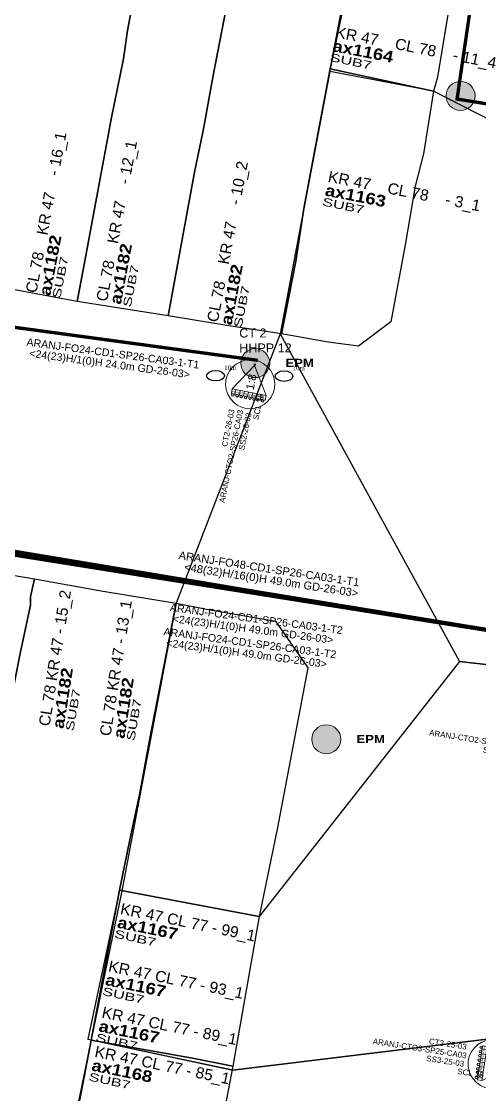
# Model space of a CAD drawing. Header units: inches. Extents: x -75.59 to -67.86, y 4.63 to 13.89.
# Drawn here: x -75.556382 to -75.556156, y 6.271119 to 6.271649 of the extents above; entities that cross this region are included whole.
import ezdxf
from ezdxf.enums import TextEntityAlignment as Align

# ---------------------------------------------------------------- set-up
doc = ezdxf.new("R2010")
doc.units = ezdxf.units.IN
doc.header["$MEASUREMENT"] = 0
doc.linetypes.add('DASHED', pattern=[0.75, 0.5, -0.25])
for name, color, linetype, lineweight in [('CB 24 H AER', 3, 'DASHED', 0), ('CB 48 H AER', 1, 'DASHED', 0), ('CTO POSTE', 10, 'Continuous', 0), ('MARQUILLA F.O 24', 3, 'Continuous', 0), ('POSTE EPM', 1, 'Continuous', 20)]:
    doc.layers.add(name, color=color, linetype=linetype, lineweight=lineweight)
for name, color, linetype in [('COBERTURA CTO', 30, 'Continuous'), ('MANZANAS', 250, 'Continuous'), ('MARQUILLA F.O 48', 1, 'Continuous'), ('MENSAJERO', 7, 'Continuous'), ('PLACA ZONA ABIERTA', 9, 'Continuous'), ('PREDIOS', 250, 'Continuous'), ('RESERVA F.O 48', 1, 'Continuous')]:
    doc.layers.add(name, color=color, linetype=linetype)
doc.styles.add('ARIAL', font='arial.ttf')
doc.styles.add('ARIAL_BLACK', font='')
doc.styles.add('BOOK', font='BOOKOS.TTF')
doc.styles.add('Legend', font='calibri.ttf')
doc.styles.get("Standard").update_dxf_attribs({"font": 'arial.ttf'})
doc.styles.add('TXT CTO Y SS', font='arial.ttf', dxfattribs={"height": 0.5})
doc.styles.get('ARIAL_BLACK').set_extended_font_data('Arial Black', bold=True)

# ---------------------------------------------------------------- blocks, each defined once
blk = doc.blocks.new('POSTE EPM')
at = {"layer": 'POSTE EPM'}
h = blk.add_hatch(color=256, dxfattribs=at)
h.dxf.hatch_style = 1
h.paths.add_polyline_path([(-0.717, -0.002, 1), (0.718, -0.002, 1)])
blk.add_circle((0.001, -0.002), 0.717, dxfattribs=at)
at = {"layer": 'POSTE EPM', "color": 251, "true_color": 0x545454, "insert": (1.494, 0.211), "char_height": 0.4045, "attachment_point": 1, "style": 'ARIAL_BLACK'}
blk.add_mtext_dynamic_manual_height_columns('EPM', width=1.33938, gutter_width=1, heights=[0], dxfattribs=at)
at = {"layer": 'POSTE EPM', "color": 251, "true_color": 0x545454, "style": 'ARIAL_BLACK'}
for tag, p in [('NO_POSTE', (1.457, 0.854)), ('ALTURA(m)', (1.496, 0.321))]:
    blk.add_attdef(tag, p, '', height=0.405, dxfattribs=at)
at = {"layer": 'POSTE EPM', "color": 251, "true_color": 0x545454, "flags": 1}
for tag, p in [('VANO', (1.489, -0.753)), ('PRIMARIA', (1.489, -1.185)), ('TRANSFORMADOR', (1.494, -1.577)), ('SECUNDARIA', (1.489, -1.97)), ('ILUMINARIA', (1.494, -2.363)), ('FIBRA_OPTICA', (1.489, -2.755)), ('TELEVISION', (1.489, -3.148)), ('TELEFONIA', (1.489, -3.947)), ('DISTANCIA(m)', (1.489, -3.54)), ('DIRECCION', (1.489, -4.34)), ('ATRIBUTO1', (1.489, -4.732)), ('ATRIBUTO2', (1.489, -5.125)), ('ATRIBUTO3', (1.489, -5.517))]:
    blk.add_attdef(tag, p, '', height=0.328, dxfattribs=at)
blk = doc.blocks.new('PLACAS ZONA ABIERTA')
at = {"style": 'Legend'}
blk.add_text('CL 82 KR 79 - 03_3', height=0.00001, rotation=318.53168, dxfattribs=at).set_placement((-0.373, -0.08))
blk.add_attdef('NOMBRE_PREDIO', (0, 1.268), '', height=1.033, dxfattribs=at)
blk.add_attdef('DIRECCION_HHPP', (0, 0), '', height=1)
at = {"color": 215, "true_color": 0xa953a0, "style": 'ARIAL_BLACK'}
blk.add_attdef('CTO_ASOCIADA', (-0.028, -1.264), '', height=1.033, dxfattribs=at)
at = {"color": 4, "width": 0.560951}
blk.add_attdef('SUBCLUSTER', text='', height=0.723, rotation=359.33187, dxfattribs=at).set_placement((-0.09, -2.181), (3.72, -2.226), align=Align.FIT)
at = {"color": 1, "flags": 1}
for tag, rotation, width, p, p2 in [('ATRIBUTO1', 359.56179, 0.571131, (4.312, -2.2), (7.55, -2.225)), ('ATRIBUTO3', 359.66103, 0.560841, (0.026, -3.108), (3.205, -3.127))]:
    blk.add_attdef(tag, text='', height=0.723, rotation=rotation, dxfattribs=dict(at, width=width)).set_placement(p, p2, align=Align.FIT)
at = {"color": 1, "width": 0.560951, "flags": 1}
blk.add_attdef('ATRIBUTO2', (7.891, -2.25), '', height=0.723, rotation=359.33187, dxfattribs=at)
blk = doc.blocks.new('*U184')
at = {"layer": 'CTO POSTE', "lineweight": 0}
h = blk.add_hatch(color=256, dxfattribs=at)
h.dxf.hatch_style = 1
edge = h.paths.add_edge_path()
edge.add_arc((-1.166, 0.53), 0.0427, -179.8758, 180.1242, ccw=False)
edge = h.paths.add_edge_path()
edge.add_arc((-1.165, 0.381), 0.0427, -179.8758, 180.1242, ccw=False)
edge = h.paths.add_edge_path()
edge.add_arc((-1.165, 0.242), 0.0427, -179.8758, 180.1242, ccw=False)
edge = h.paths.add_edge_path()
edge.add_arc((-1.165, 0.087), 0.0427, -179.8758, 180.1242, ccw=False)
edge = h.paths.add_edge_path()
edge.add_arc((-1.164, -0.066), 0.0427, -179.8758, 180.1242, ccw=False)
edge = h.paths.add_edge_path()
edge.add_arc((-1.164, -0.213), 0.0427, -179.8758, 180.1242, ccw=False)
edge = h.paths.add_edge_path()
edge.add_arc((-1.164, -0.339), 0.0427, -179.8758, 180.1242, ccw=False)
edge = h.paths.add_edge_path()
edge.add_arc((-1.163, -0.503), 0.0427, -179.8758, 180.1242, ccw=False)
h = blk.add_hatch(color=1, dxfattribs=at)
h.dxf.hatch_style = 1
edge = h.paths.add_edge_path()
edge.add_arc((0.001, 0), 0.0406, -179.8758, 180.1242, ccw=False)
at = {"layer": 'CTO POSTE', "color": 1, "lineweight": 0}
for p, q in [((-0.967, 0.592), (-1.123, 0.592)), ((-1.123, 0.592), (-1.121, -0.591)), ((-1.123, 0.469), (-1.123, 0.592)), ((-0.967, 0.469), (-1.123, 0.469)), ((-0.038, 0.003), (-0.967, 0.592)), ((-0.964, -0.59), (-0.967, 0.592)), ((-0.966, 0.313), (-1.122, 0.313)), ((-0.966, 0.167), (-1.122, 0.166)), ((-0.966, 0.027), (-1.122, 0.027)), ((-0.038, 0.003), (-0.964, -0.59)), ((-0.965, -0.122), (-1.122, -0.123)), ((-0.965, -0.275), (-1.121, -0.276)), ((-0.965, -0.418), (-1.121, -0.419)), ((-1.121, -0.591), (-0.964, -0.59))]:
    blk.add_line(p, q, dxfattribs=at)
for centre in [(-1.166, 0.53), (-1.165, 0.381), (-1.165, 0.241), (-1.165, 0.087), (-1.164, -0.066), (-1.164, -0.213), (-1.164, -0.339), (-1.163, -0.503)]:
    blk.add_circle(centre, 0.0427, dxfattribs=at)
at = {"layer": 'CTO POSTE', "color": 2, "lineweight": 0, "true_color": 0xf1eb1f, "extrusion": (0, 0, -1)}
blk.add_ellipse((-0.69, 0.022), major_axis=(0.447, 0.71), ratio=1, start_param=4.159629210123316, end_param=10.4428145173029, dxfattribs=at)
at = {"layer": 'CTO POSTE', "lineweight": 0, "attachment_point": 3, "rotation": 0.1242}
for s, width, heights, insert, char_height in [('\\pxsm0.95;1\\P2\\P3\\P4\\P5\\P6\\P7\\P8', 27.14383, [118.292], (-1.021, 0.577), 0.09172), ('1:8', 18.56063, [0], (-0.336, 0.147), 0.2799)]:
    blk.add_mtext_dynamic_manual_height_columns(s, width=width, gutter_width=10.755, heights=heights, dxfattribs=dict(at, insert=insert, char_height=char_height))
at = {"layer": 'CTO POSTE', "lineweight": 0, "style": 'TXT CTO Y SS'}
for tag, p in [('NAMECTO', (-2.956, 0.369)), ('OSPCTONAME', (-4.853, 0.073)), ('SSNAME', (-2.955, -0.223))]:
    blk.add_attdef(tag, p, '', height=0.195, rotation=0, dxfattribs=at)
at = {"layer": 'CTO POSTE', "color": 5, "lineweight": 0, "style": 'TXT CTO Y SS'}
blk.add_attdef('SUBCLUSTER', (-1.84, -0.497), '', height=0.195, rotation=0, dxfattribs=at)
at = {"layer": 'CTO POSTE', "color": 5, "lineweight": 0, "style": 'TXT CTO Y SS', "flags": 1}
for tag, p in [('ATRIBUTO1', (-1.875, -0.814)), ('ATRIBUTO2', (-1.875, -1.081)), ('ATRIBUTO3', (-1.875, -1.343))]:
    blk.add_attdef(tag, p, '', height=0.195, rotation=0, dxfattribs=at)
blk = doc.blocks.new('*U532')
at = {"layer": 'MARQUILLA F.O 48', "style": 'ARIAL', "oblique": 0}
for tag, p in [('IDENTIFICACIONCABLEFIBRA', (0.092, 0.545)), ('CAPACIDADFIBRA', (0.434, -0.492))]:
    blk.add_attdef(tag, text='', height=0.698, dxfattribs=at).set_placement(p, align=Align.MIDDLE)
blk = doc.blocks.new('MARQUILLA 24')
at = {"layer": 'MARQUILLA F.O 24', "style": 'ARIAL', "oblique": 0}
for tag, p in [('IDENTIFICACIONCABLEFIBRA', (0, 0.536)), ('CAPACIDADFIBRA', (-0.179, -0.544))]:
    blk.add_attdef(tag, text='', height=0.698, rotation=359.82961, dxfattribs=at).set_placement(p, align=Align.MIDDLE)
blk = doc.blocks.new('*U539')
at = {"layer": 'RESERVA F.O 48', "linetype": 'ByBlock', "lineweight": 30}
blk.add_ellipse((0, 0), major_axis=(1.16, 0), ratio=0.587309, dxfattribs=at)
at = {"layer": 'RESERVA F.O 48', "lineweight": 0, "style": 'BOOK'}
blk.add_attdef('RESERVA', (1.13, 0.76), '', height=0.573, rotation=0.039, dxfattribs=at)
blk = doc.blocks.new('*U540')
at = {"layer": 'RESERVA F.O 48', "linetype": 'ByBlock', "lineweight": 30}
blk.add_ellipse((0, 0), major_axis=(1.16, 0), ratio=0.587309, dxfattribs=at)
at = {"layer": 'RESERVA F.O 48', "lineweight": 0, "style": 'BOOK'}
blk.add_attdef('RESERVA', (1.13, 0.76), '', height=0.573, rotation=0.039, dxfattribs=at)

msp = doc.modelspace()

# ---------------------------------------------------------------- linework, layer by layer
at = {"layer": 'CB 24 H AER', "linetype": 'DASHED', "ltscale": 1e-05, "const_width": 0.00000166}
for points in [[(-75.55611193, 6.27128423), (-75.5561029, 6.27134011), (-75.55607793, 6.27147551), (-75.55606248, 6.27159408), (-75.55616736, 6.27161113), (-75.55614128, 6.27178952), (-75.55609818, 6.27199606), (-75.5560593, 6.27220716), (-75.55611766, 6.27221495), (-75.55627564, 6.27223938), (-75.55645874, 6.272272), (-75.55659288, 6.27229473), (-75.55674896, 6.27232316)], [(-75.55643833, 6.27150541), (-75.55626578, 6.27148196)]]:
    msp.add_lwpolyline(points, dxfattribs=at)
at = {"layer": 'CB 24 H AER', "ltscale": 1e-05, "const_width": 0.00000166}
msp.add_lwpolyline([(-75.55643759, 6.27150135), (-75.55646443, 6.27139822), (-75.55610239, 6.27134047), (-75.55607761, 6.27147487), (-75.55606014, 6.27159473), (-75.55602591, 6.27179782), (-75.55600085, 6.27197608), (-75.55597726, 6.27210695)], dxfattribs=at)
at = {"layer": 'CB 48 H AER', "linetype": 'DASHED', "ltscale": 1e-05, "const_width": 0.00000166}
msp.add_lwpolyline([(-75.5559765, 6.27137178), (-75.55600244, 6.27132428), (-75.556465, 6.27140016), (-75.55643783, 6.27150379), (-75.55663247, 6.2715435), (-75.55678686, 6.27156756), (-75.55702621, 6.27160943), (-75.55712391, 6.27163054), (-75.55711142, 6.27169416), (-75.5570836, 6.27184948), (-75.55703168, 6.27211206), (-75.557, 6.27230289)], dxfattribs=at)
at = {"layer": 'COBERTURA CTO'}
for points in [[(-75.556447, 6.2713855), (-75.55643782, 6.27148966), (-75.55643782, 6.27151392), (-75.556481, 6.271532), (-75.55641626, 6.27188805), (-75.556242, 6.271859), (-75.556253, 6.271804), (-75.55619826, 6.27179505), (-75.55625466, 6.2714951), (-75.556306, 6.271362), (-75.5563328, 6.27121977), (-75.556362, 6.271078), (-75.55650146, 6.2711025)], [(-75.55619826, 6.27179505), (-75.556149, 6.271787), (-75.55601, 6.271819), (-75.55587249, 6.27179608), (-75.555911, 6.2715745), (-75.55604684, 6.27159189), (-75.55610617, 6.27157783), (-75.556179, 6.271615), (-75.55623025, 6.27162466), (-75.55619893, 6.27178958)], [(-75.556049, 6.271592), (-75.55610617, 6.27157783), (-75.556179, 6.271615), (-75.55623025, 6.27162466), (-75.55625466, 6.2714951), (-75.55616621, 6.27133315), (-75.556069, 6.271322), (-75.55599154, 6.27130818), (-75.556004, 6.2712355), (-75.555959, 6.271228), (-75.555946, 6.2713), (-75.55589776, 6.27142622), (-75.55587458, 6.27156984)], [(-75.556004, 6.2712355), (-75.55599154, 6.27130818), (-75.556069, 6.271322), (-75.55616621, 6.27133315), (-75.556265, 6.271207), (-75.556334, 6.27122), (-75.55634961, 6.27114634), (-75.556278, 6.27113117), (-75.55612414, 6.27114982), (-75.555783, 6.271091), (-75.55576508, 6.27119401)], [(-75.555783, 6.271091), (-75.55612414, 6.27114982), (-75.556278, 6.27113117), (-75.556348, 6.271146), (-75.556362, 6.271078), (-75.55651907, 6.27110559), (-75.55653158, 6.27103193), (-75.556304, 6.270991), (-75.556151, 6.271007), (-75.555809, 6.270947)]]:
    msp.add_lwpolyline(points, close=True, dxfattribs=at)
at = {"layer": 'MANZANAS'}
for points in [[(-75.556163, 6.271707, 0), (-75.556177, 6.271622, 0), (-75.556179, 6.271615, 0), (-75.556184, 6.271584, 0), (-75.556188, 6.271568, 0), (-75.556193, 6.271539, 0), (-75.5562, 6.271501, 0), (-75.556216, 6.271489, 0), (-75.556231, 6.271491, 0), (-75.556254, 6.271495, 0), (-75.55628, 6.271499, 0), (-75.55631, 6.271504, 0), (-75.556355, 6.271511, 0), (-75.556392, 6.271518, 0)], [(-75.556424, 6.271382, 0), (-75.556376, 6.271374, 0), (-75.556343, 6.271368, 0), (-75.556306, 6.271362, 0), (-75.556291, 6.271359, 0), (-75.556257, 6.271353, 0), (-75.556241, 6.27133, 0), (-75.556256, 6.271251, 0), (-75.556265, 6.271207, 0), (-75.556265, 6.271207, 0), (-75.556278, 6.271133, 0), (-75.556291, 6.271065, 0)]]:
    msp.add_polyline3d(points, dxfattribs=at)
at = {"layer": 'MENSAJERO', "const_width": 0.000000763}
msp.add_lwpolyline([(-75.55600222, 6.27132393), (-75.5564648, 6.27140119)], dxfattribs=at)
at = {"layer": 'PREDIOS'}
for points in [[(-75.556351, 6.271532, 0), (-75.556355, 6.271511, 0), (-75.556392, 6.271518, 0), (-75.556425, 6.271523, 0), (-75.556391, 6.271706, 0), (-75.556386, 6.271736, 0), (-75.556368, 6.271834, 0), (-75.556364, 6.271853, 0), (-75.556359, 6.271879, 0), (-75.556356, 6.271878, 0), (-75.556289, 6.271867, 0), (-75.556288, 6.271867, 0), (-75.556304, 6.27178, 0), (-75.556321, 6.271693, 0), (-75.55633, 6.271645, 0), (-75.556332, 6.271631, 0), (-75.556338, 6.271602, 0), (-75.556351, 6.271532, 0)], [(-75.556297, 6.271575, 0), (-75.55631, 6.271504, 0), (-75.556355, 6.271511, 0), (-75.556351, 6.271532, 0), (-75.556338, 6.271602, 0), (-75.556332, 6.271631, 0), (-75.55633, 6.271645, 0), (-75.556321, 6.271693, 0), (-75.556304, 6.27178, 0), (-75.556288, 6.271867, 0), (-75.556266, 6.271864, 0), (-75.556242, 6.271859, 0), (-75.556247, 6.271833, 0), (-75.556251, 6.271812, 0), (-75.556253, 6.271804, 0), (-75.556276, 6.271681, 0), (-75.556277, 6.271679, 0), (-75.556288, 6.271622, 0), (-75.556292, 6.271599, 0), (-75.556293, 6.271594, 0), (-75.556297, 6.271575, 0)], [(-75.556252, 6.271505, 0), (-75.556254, 6.271495, 0), (-75.55628, 6.271499, 0), (-75.55631, 6.271504, 0), (-75.556297, 6.271575, 0), (-75.556293, 6.271594, 0), (-75.556292, 6.271599, 0), (-75.556288, 6.271622, 0), (-75.556277, 6.271679, 0), (-75.556276, 6.271681, 0), (-75.556253, 6.271804, 0), (-75.556212, 6.271797, 0), (-75.556198, 6.271795, 0), (-75.556204, 6.27176, 0), (-75.556208, 6.271739, 0), (-75.556212, 6.27172, 0), (-75.556217, 6.271694, 0), (-75.55622, 6.271676, 0), (-75.556221, 6.271669, 0), (-75.55623, 6.271626, 0), (-75.556243, 6.271557, 0), (-75.556247, 6.271531, 0), (-75.556252, 6.271505, 0)], [(-75.556177, 6.271622, 0), (-75.556179, 6.271615, 0), (-75.55623, 6.271626, 0), (-75.556221, 6.271669, 0), (-75.55622, 6.271676, 0), (-75.556217, 6.271694, 0), (-75.556212, 6.27172, 0), (-75.556181, 6.271715, 0), (-75.556182, 6.271711, 0), (-75.556163, 6.271707, 0), (-75.556177, 6.271622, 0)], [(-75.5562, 6.271501, 0), (-75.556216, 6.271489, 0), (-75.556231, 6.271491, 0), (-75.556254, 6.271495, 0), (-75.556252, 6.271505, 0), (-75.556247, 6.271531, 0), (-75.556243, 6.271557, 0), (-75.55623, 6.271626, 0), (-75.556179, 6.271615, 0), (-75.556184, 6.271584, 0), (-75.556188, 6.271568, 0), (-75.556193, 6.271539, 0), (-75.5562, 6.271501, 0)], [(-75.556256, 6.271251, 0), (-75.556265, 6.271207, 0), (-75.556307, 6.271215, 0), (-75.556334, 6.27122, 0), (-75.556329, 6.271245, 0), (-75.556324, 6.271268, 0), (-75.556319, 6.271295, 0), (-75.556306, 6.271362, 0), (-75.556291, 6.271359, 0), (-75.556257, 6.271353, 0), (-75.556241, 6.27133, 0), (-75.556256, 6.271251, 0)], [(-75.556265, 6.271207, 0), (-75.556278, 6.271133, 0), (-75.556298, 6.271137, 0), (-75.556348, 6.271146, 0), (-75.556334, 6.27122, 0), (-75.556307, 6.271215, 0), (-75.556265, 6.271207, 0)], [(-75.556278, 6.271133, 0), (-75.556291, 6.271065, 0), (-75.556298, 6.271066, 0), (-75.556345, 6.271075, 0), (-75.556362, 6.271078, 0), (-75.556359, 6.271095, 0), (-75.556355, 6.27111, 0), (-75.556353, 6.27112, 0), (-75.556348, 6.271146, 0), (-75.556298, 6.271137, 0), (-75.556278, 6.271133, 0)]]:
    msp.add_polyline3d(points, close=True, dxfattribs=at)
for points in [[(-75.556473, 6.271116, 0), (-75.556471, 6.271128, 0), (-75.55646, 6.271186, 0), (-75.556454, 6.271221, 0), (-75.556449, 6.271247, 0), (-75.556446, 6.271266, 0), (-75.556441, 6.271294, 0), (-75.556428, 6.271364, 0), (-75.556426, 6.271373, 0), (-75.556424, 6.271382, 0), (-75.556376, 6.271374, 0), (-75.556378, 6.271365, 0), (-75.556378, 6.271361, 0), (-75.556383, 6.271337, 0), (-75.556388, 6.271312, 0), (-75.556404, 6.271233, 0), (-75.556408, 6.271212, 0), (-75.556413, 6.271187, 0), (-75.556418, 6.271164, 0), (-75.556422, 6.27114, 0), (-75.556427, 6.271119, 0)], [(-75.556427, 6.271119, 0), (-75.556422, 6.27114, 0), (-75.556418, 6.271164, 0), (-75.556413, 6.271187, 0), (-75.556408, 6.271212, 0), (-75.556404, 6.271233, 0), (-75.556388, 6.271312, 0), (-75.556383, 6.271337, 0), (-75.556378, 6.271361, 0), (-75.556378, 6.271365, 0), (-75.556376, 6.271374, 0), (-75.556343, 6.271368, 0), (-75.556306, 6.271362, 0), (-75.556319, 6.271295, 0), (-75.556324, 6.271268, 0), (-75.556329, 6.271245, 0), (-75.556334, 6.27122, 0), (-75.556348, 6.271146, 0), (-75.556353, 6.27112, 0), (-75.556355, 6.27111, 0)]]:
    msp.add_polyline3d(points, dxfattribs=at)

# ---------------------------------------------------------------- block references
at = {"layer": 'CTO POSTE', "xscale": 1.444706489873691e-05, "yscale": 1.444706489873691e-05, "zscale": 1.444706489873691e-05}
for p, rotation, values in [((-75.55626721, 6.27147986), 78.57374420440406, {'OSPCTONAME': 'ARANJ-CTO2-SP26-CA03', 'NAMECTO': 'CT2-26-03', 'SSNAME': 'SS2-26-03', 'SUBCLUSTER': 'SCL 15'}), ((-75.55611215, 6.27128477), 351.1430393450123, {'OSPCTONAME': 'ARANJ-CTO2-SP25-CA03', 'NAMECTO': 'CT2-25-03', 'SSNAME': 'SS2-25-03', 'SUBCLUSTER': 'SCL 15'}), ((-75.55614002, 6.27113224), 351.1430393450123, {'OSPCTONAME': 'ARANJ-CTO3-SP25-CA03', 'NAMECTO': 'CT3-25-03', 'SSNAME': 'SS3-25-03', 'SUBCLUSTER': 'SCL 15'})]:
    msp.add_blockref('*U184', p, dxfattribs=dict(at, rotation=rotation)).add_auto_attribs(values)
at = {"layer": 'MARQUILLA F.O 24', "xscale": 5.360946087982286e-06, "yscale": 5.360946087982286e-06, "zscale": 5.360946087982286e-06, "rotation": 352.5064174420557}
for p, values in [((-75.55633762, 6.27148257), {'CAPACIDADFIBRA': '<24(23)H/1(0)H 24.0m GD-26-03>', 'IDENTIFICACIONCABLEFIBRA': 'ARANJ-FO24-CD1-SP26-CA03-1-T1'}), ((-75.55626681, 6.27135135), {'CAPACIDADFIBRA': '<24(23)H/1(0)H 49.0m GD-26-03>', 'IDENTIFICACIONCABLEFIBRA': 'ARANJ-FO24-CD1-SP26-CA03-1-T2'}), ((-75.55627, 6.27133942), {'CAPACIDADFIBRA': '<24(23)H/1(0)H 49.0m GD-26-03>', 'IDENTIFICACIONCABLEFIBRA': 'ARANJ-FO24-CD1-SP26-CA03-1-T2'})]:
    msp.add_blockref('MARQUILLA 24', p, dxfattribs=at).add_auto_attribs(values)
at = {"layer": 'MARQUILLA F.O 48', "ltscale": 1e-05, "xscale": 5.620018180611498e-06, "yscale": 5.620018180611498e-06, "zscale": 5.620018180611498e-06, "rotation": 351.3479952314042}
msp.add_blockref('*U532', (-75.55626115, 6.271376), dxfattribs=at).add_auto_attribs({'IDENTIFICACIONCABLEFIBRA': 'ARANJ-FO48-CD1-SP26-CA03-1-T1', 'CAPACIDADFIBRA': '<48(32)H/16(0)H 49.0m GD-26-03>'})
at = {"layer": 'PLACA ZONA ABIERTA'}
ref = msp.add_blockref('PLACAS ZONA ABIERTA', (-75.55622769, 6.27164163), dxfattribs=dict(at, xscale=5.499999999999991e-06, yscale=5.499999999999991e-06, zscale=5.499999999999991e-06, rotation=348.9507017180309))
ref.add_attrib('DIRECCION_HHPP', 'KR 47    CL 78    - 11_4', (-75.55622769, 6.27164163), dxfattribs={"layer": '0', "height": 0.0000055, "rotation": 348.9507})
ref.add_attrib('CTO_ASOCIADA', 'ax1164', (-75.55622918, 6.27163484), dxfattribs={"layer": '0', "color": 215, "true_color": 0xa953a0, "height": 0.000005682, "rotation": 348.9507, "style": 'ARIAL_BLACK'})
ref.add_attrib('SUBCLUSTER', 'SUB7', dxfattribs={"layer": '0', "color": 4, "height": 0.000003977, "rotation": 348.2826, "width": 1.443794}).set_placement((-75.55623048, 6.27162995), (-75.55620996, 6.27162569), align=Align.FIT)
ref = msp.add_blockref('PLACAS ZONA ABIERTA', (-75.55637504, 6.27151496), dxfattribs=dict(at, xscale=5.499999999999999e-06, yscale=5.499999999999999e-06, zscale=5.499999999999999e-06, rotation=79.35618218))
ref.add_attrib('DIRECCION_HHPP', 'CL 78    KR 47    - 16_1', (-75.55637504, 6.27151496), dxfattribs={"layer": '0', "height": 0.0000055, "rotation": 79.3562})
ref.add_attrib('CTO_ASOCIADA', 'ax1182', (-75.55636824, 6.27151352), dxfattribs={"layer": '0', "color": 215, "true_color": 0xa953a0, "height": 0.000005682, "rotation": 79.3562, "style": 'ARIAL_BLACK'})
ref.add_attrib('SUBCLUSTER', 'SUB7', dxfattribs={"layer": '0', "color": 4, "height": 0.000003977, "rotation": 78.6881, "width": 1.443794}).set_placement((-75.55636334, 6.27151226), (-75.55635923, 6.27153281), align=Align.FIT)
ref = msp.add_blockref('PLACAS ZONA ABIERTA', (-75.55634019, 6.27151074), dxfattribs=dict(at, xscale=5.499999999999999e-06, yscale=5.499999999999999e-06, zscale=5.499999999999999e-06, rotation=79.35618218))
ref.add_attrib('DIRECCION_HHPP', 'CL 78    KR 47    - 12_1', (-75.55634019, 6.27151074), dxfattribs={"layer": '0', "height": 0.0000055, "rotation": 79.3562})
ref.add_attrib('CTO_ASOCIADA', 'ax1182', (-75.55633339, 6.2715093), dxfattribs={"layer": '0', "color": 215, "true_color": 0xa953a0, "height": 0.000005682, "rotation": 79.3562, "style": 'ARIAL_BLACK'})
ref.add_attrib('SUBCLUSTER', 'SUB7', dxfattribs={"layer": '0', "color": 4, "height": 0.000003977, "rotation": 78.6881, "width": 1.443794}).set_placement((-75.55632849, 6.27150803), (-75.55632438, 6.27152858), align=Align.FIT)
ref = msp.add_blockref('PLACAS ZONA ABIERTA', (-75.55628548, 6.27150049), dxfattribs=dict(at, xscale=5.499999999999999e-06, yscale=5.499999999999999e-06, zscale=5.499999999999999e-06, rotation=79.35618218))
ref.add_attrib('DIRECCION_HHPP', 'CL 78    KR 47    - 10_2', (-75.55628548, 6.27150049), dxfattribs={"layer": '0', "height": 0.0000055, "rotation": 79.3562})
ref.add_attrib('CTO_ASOCIADA', 'ax1182', (-75.55627868, 6.27149905), dxfattribs={"layer": '0', "color": 215, "true_color": 0xa953a0, "height": 0.000005682, "rotation": 79.3562, "style": 'ARIAL_BLACK'})
ref.add_attrib('SUBCLUSTER', 'SUB7', dxfattribs={"layer": '0', "color": 4, "height": 0.000003977, "rotation": 78.6881, "width": 1.443794}).set_placement((-75.55627378, 6.27149779), (-75.55626967, 6.27151834), align=Align.FIT)
ref = msp.add_blockref('PLACAS ZONA ABIERTA', (-75.5562314, 6.27157026), dxfattribs=dict(at, xscale=5.499999999999991e-06, yscale=5.499999999999991e-06, zscale=5.499999999999991e-06, rotation=348.9507017180309))
ref.add_attrib('DIRECCION_HHPP', 'KR 47    CL 78    - 3_1', (-75.5562314, 6.27157026), dxfattribs={"layer": '0', "height": 0.0000055, "rotation": 348.9507})
ref.add_attrib('CTO_ASOCIADA', 'ax1163', (-75.55623288, 6.27156347), dxfattribs={"layer": '0', "color": 215, "true_color": 0xa953a0, "height": 0.000005682, "rotation": 348.9507, "style": 'ARIAL_BLACK'})
ref.add_attrib('SUBCLUSTER', 'SUB7', dxfattribs={"layer": '0', "color": 4, "height": 0.000003977, "rotation": 348.2826, "width": 1.443794}).set_placement((-75.55623418, 6.27155858), (-75.55621366, 6.27155433), align=Align.FIT)
ref = msp.add_blockref('PLACAS ZONA ABIERTA', (-75.55636854, 6.27130084), dxfattribs=dict(at, xscale=5.5e-06, yscale=5.5e-06, zscale=5.5e-06, rotation=81))
ref.add_attrib('DIRECCION_HHPP', 'CL 78 KR 47 - 15_2', (-75.55636854, 6.27130084), dxfattribs={"layer": '0', "height": 0.0000055, "rotation": 81})
ref.add_attrib('CTO_ASOCIADA', 'ax1182', (-75.5563617, 6.2712996), dxfattribs={"layer": '0', "color": 215, "true_color": 0xa953a0, "height": 0.000005682, "rotation": 81, "style": 'ARIAL_BLACK'})
ref.add_attrib('SUBCLUSTER', 'SUB7', dxfattribs={"layer": '0', "color": 4, "height": 0.000003977, "rotation": 80.3319, "width": 1.443794}).set_placement((-75.55635677, 6.27129848), (-75.55635325, 6.27131913), align=Align.FIT)
ref = msp.add_blockref('PLACAS ZONA ABIERTA', (-75.55633847, 6.27129596), dxfattribs=dict(at, xscale=5.5e-06, yscale=5.5e-06, zscale=5.5e-06, rotation=81))
ref.add_attrib('DIRECCION_HHPP', 'CL 78 KR 47 - 13_1', (-75.55633847, 6.27129596), dxfattribs={"layer": '0', "height": 0.0000055, "rotation": 81})
ref.add_attrib('CTO_ASOCIADA', 'ax1182', (-75.55633163, 6.27129472), dxfattribs={"layer": '0', "color": 215, "true_color": 0xa953a0, "height": 0.000005682, "rotation": 81, "style": 'ARIAL_BLACK'})
ref.add_attrib('SUBCLUSTER', 'SUB7', dxfattribs={"layer": '0', "color": 4, "height": 0.000003977, "rotation": 80.3319, "width": 1.443794}).set_placement((-75.5563267, 6.2712936), (-75.55632318, 6.27131426), align=Align.FIT)
ref = msp.add_blockref('PLACAS ZONA ABIERTA', (-75.55633398, 6.27120837), dxfattribs=dict(at, xscale=5.500000000000001e-06, yscale=5.500000000000001e-06, zscale=5.500000000000001e-06, rotation=348.3838897462729))
ref.add_attrib('DIRECCION_HHPP', 'KR 47 CL 77 - 99_1', (-75.55633398, 6.27120837), dxfattribs={"layer": '0', "height": 0.0000055, "rotation": 348.3839})
ref.add_attrib('CTO_ASOCIADA', 'ax1167', (-75.55633553, 6.27120159), dxfattribs={"layer": '0', "color": 215, "true_color": 0xa953a0, "height": 0.000005682, "rotation": 348.3839, "style": 'ARIAL_BLACK'})
ref.add_attrib('SUBCLUSTER', 'SUB7', dxfattribs={"layer": '0', "color": 4, "height": 0.000003977, "rotation": 347.7158, "width": 1.443794}).set_placement((-75.55633688, 6.27119672), (-75.55631641, 6.27119226), align=Align.FIT)
ref = msp.add_blockref('PLACAS ZONA ABIERTA', (-75.55633988, 6.27117998), dxfattribs=dict(at, xscale=5.500000000000001e-06, yscale=5.500000000000001e-06, zscale=5.500000000000001e-06, rotation=348.3838897462729))
ref.add_attrib('DIRECCION_HHPP', 'KR 47 CL 77 - 93_1', (-75.55633988, 6.27117998), dxfattribs={"layer": '0', "height": 0.0000055, "rotation": 348.3839})
ref.add_attrib('CTO_ASOCIADA', 'ax1167', (-75.55634143, 6.27117321), dxfattribs={"layer": '0', "color": 215, "true_color": 0xa953a0, "height": 0.000005682, "rotation": 348.3839, "style": 'ARIAL_BLACK'})
ref.add_attrib('SUBCLUSTER', 'SUB7', dxfattribs={"layer": '0', "color": 4, "height": 0.000003977, "rotation": 347.7158, "width": 1.443794}).set_placement((-75.55634278, 6.27116833), (-75.55632231, 6.27116387), align=Align.FIT)
ref = msp.add_blockref('PLACAS ZONA ABIERTA', (-75.55634312, 6.27115713), dxfattribs=dict(at, xscale=5.500000000000001e-06, yscale=5.500000000000001e-06, zscale=5.500000000000001e-06, rotation=348.3838897462729))
ref.add_attrib('DIRECCION_HHPP', 'KR 47 CL 77 - 89_1', (-75.55634312, 6.27115713), dxfattribs={"layer": '0', "height": 0.0000055, "rotation": 348.3839})
ref.add_attrib('CTO_ASOCIADA', 'ax1167', (-75.55634468, 6.27115035), dxfattribs={"layer": '0', "color": 215, "true_color": 0xa953a0, "height": 0.000005682, "rotation": 348.3839, "style": 'ARIAL_BLACK'})
ref.add_attrib('SUBCLUSTER', 'SUB7', dxfattribs={"layer": '0', "color": 4, "height": 0.000003977, "rotation": 347.7158, "width": 1.443794}).set_placement((-75.55634603, 6.27114547), (-75.55632555, 6.27114101), align=Align.FIT)
ref = msp.add_blockref('PLACAS ZONA ABIERTA', (-75.55634664, 6.27113774), dxfattribs=dict(at, xscale=5.500000000000001e-06, yscale=5.500000000000001e-06, zscale=5.500000000000001e-06, rotation=348.3838897462729))
ref.add_attrib('DIRECCION_HHPP', 'KR 47 CL 77 - 85_1', (-75.55634664, 6.27113774), dxfattribs={"layer": '0', "height": 0.0000055, "rotation": 348.3839})
ref.add_attrib('CTO_ASOCIADA', 'ax1168', (-75.55634819, 6.27113096), dxfattribs={"layer": '0', "color": 215, "true_color": 0xa953a0, "height": 0.000005682, "rotation": 348.3839, "style": 'ARIAL_BLACK'})
ref.add_attrib('SUBCLUSTER', 'SUB7', dxfattribs={"layer": '0', "color": 4, "height": 0.000003977, "rotation": 347.7158, "width": 1.443794}).set_placement((-75.55634954, 6.27112608), (-75.55632906, 6.27112163), align=Align.FIT)
at = {"layer": 'POSTE EPM', "xscale": 1.000000000295132e-05, "yscale": 1.000000000295132e-05, "zscale": 1.000000000295132e-05}
for p in [(-75.55616564, 6.2716127), (-75.55626702, 6.2714806), (-75.55623194, 6.27129467)]:
    msp.add_blockref('POSTE EPM', p, dxfattribs=at)
at = {"layer": 'RESERVA F.O 48', "xscale": 3.81e-06, "yscale": 3.81e-06, "zscale": 3.81e-06}
for name, p in [('*U539', (-75.55628661, 6.27147436)), ('*U540', (-75.55625279, 6.27147417))]:
    msp.add_blockref(name, p, dxfattribs=at).add_auto_attribs({'RESERVA': '10m'})

# ---------------------------------------------------------------- texts
at = {"layer": 'COBERTURA CTO', "insert": (-75.55627493, 6.27149769), "char_height": 0.0000044482, "attachment_point": 1, "rotation": 0.0928}
msp.add_mtext_dynamic_manual_height_columns('\\pxt1;CT 2\\P\\ptz;HHPP 12', width=0.0000426302, gutter_width=0.00002224, heights=[0.00003005], dxfattribs=at)

doc.saveas('drawing.dxf')
